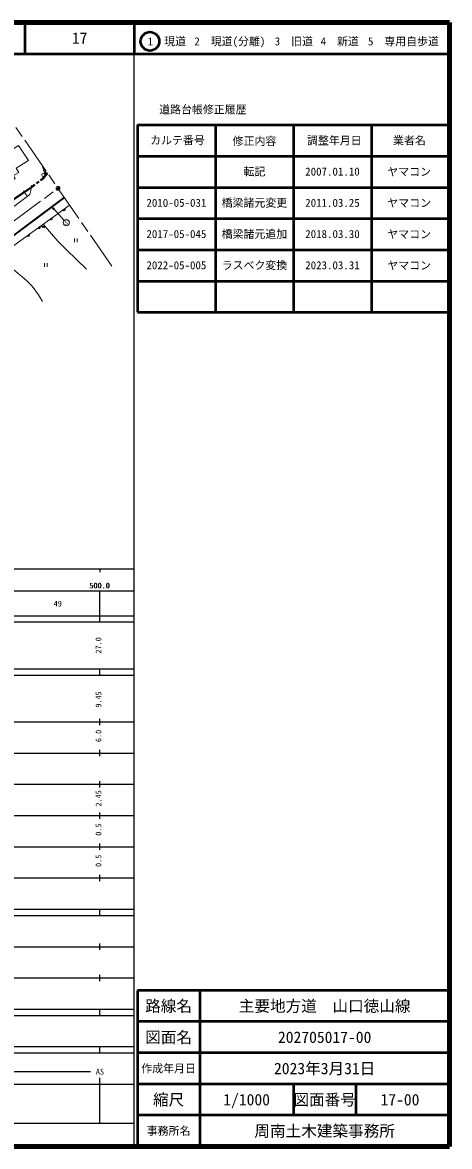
# Model space of a CAD drawing. Units: millimetres, scale not verified. Extents: x 40000 to 680000, y 20000 to 380000.
# Drawn here: x 543189 to 680000, y 20000 to 380000 of the extents above; entities that cross this region are included whole.
import ezdxf
from ezdxf.enums import TextEntityAlignment as Align

# ---------------------------------------------------------------- set-up
doc = ezdxf.new("R2010")
doc.units = ezdxf.units.MM
doc.header["$LTSCALE"] = 1000
doc.header["$PDMODE"] = 32
doc.header["$PDSIZE"] = 500
doc.linetypes.add('CHAIN', pattern=[18.5, 12, -1.5, 3.5, -1.5])
for name, color, linetype, lineweight in [('M-BGD', 7, 'Continuous', 13), ('M-BMK', 2, 'CHAIN', 13), ('M-BMK-SRVR', 3, 'Continuous', 13), ('M-STR-HTXT', 7, 'Continuous', 13), ('M-STR-STRC', 7, 'Continuous', 13), ('M-TTL', 2, 'Continuous', 140), ('M-TTL-BAND', 7, 'Continuous', 25), ('M-TTL-FRAM', 2, 'Continuous', 50), ('M-TTL-LINE', 7, 'Continuous', 50)]:
    doc.layers.add(name, color=color, linetype=linetype, lineweight=lineweight)
doc.layers.add('M-OTRS', color=6, linetype='Continuous')
doc.layers.add('M-TTL-TXT', color=7, linetype='Continuous')
doc.styles.add('ＭＳ ゴシック', font='')
doc.styles.get('ＭＳ ゴシック').set_extended_font_data('MS Gothic')

msp = doc.modelspace()

# ---------------------------------------------------------------- hatches: boundary and pattern name
at = {"layer": 'M-STR-HTXT'}
msp.add_hatch(color=256, dxfattribs=at).paths.add_polyline_path([(553086, 320123, -0.41421), (552849, 320385, -0.41421), (553111, 320622, -1)])

# ---------------------------------------------------------------- linework, layer by layer
at = {"layer": 'M-BGD'}
for p, q in [((550498, 331198), (549504, 334212)), ((549707, 330226), (551086, 331923)), ((549953, 329972), (551294, 331623)), ((550722, 331475), (550108, 333338)), ((546170, 327534), (545988, 327773)), ((546170, 327534), (547063, 328214)), ((546382, 327256), (547292, 327948)), ((547541, 328577), (548336, 329183)), ((547769, 328311), (548565, 328917)), ((548814, 329546), (549707, 330226)), ((549042, 329280), (549953, 329972)), ((549953, 329972), (549707, 330226)), ((543695, 325840), (543527, 326089)), ((544791, 324306), (543879, 325542)), ((524888, 297408), (558134, 321354)), ((556836, 320419), (556032, 319840)), ((552722, 317456), (551918, 316877)), ((548802, 314632), (547998, 314053)), ((549346, 314709), (550346, 314709)), ((545416, 312193), (544612, 311614)), ((559900, 310839), (559900, 309639)), ((560700, 310839), (560700, 309639)), ((550287, 302965), (550287, 301765)), ((551087, 302965), (551087, 301765))]:
    msp.add_line(p, q, dxfattribs=at)
msp.add_lwpolyline([(530291, 333154), (541923, 340628), (545099, 335809), (541140, 333301), (541969, 331995), (540300, 330949), (540899, 329993), (534853, 326270)], close=True, dxfattribs=at)
for points in [[(530297, 320725), (531467, 317189), (532658, 315338), (539955, 320740), (545596, 324899), (546043, 326998)], [(546170, 327534), (545839, 327283), (531353, 317534)], [(531467, 317189), (546043, 326998), (546382, 327256)], [(549837, 315378), (554515, 310003), (557317, 307158), (563677, 301018)], [(535703, 305198), (539702, 301420), (544496, 297368), (546272, 295559), (548307, 292753), (549653, 290622)]]:
    msp.add_lwpolyline(points, dxfattribs=at)
for centre in [(549843, 331169), (549846, 314709)]:
    msp.add_circle(centre, 500, dxfattribs=at)
for centre in [(556377, 320209), (552263, 317246), (548343, 314422), (544956, 311983)]:
    msp.add_arc(centre, 505, 226.93488, 24.59307, dxfattribs=at)
at = {"layer": 'M-BMK'}
for p, q in [((571780, 301993), (540472, 347275)), ((494773, 282555), (554565, 326892))]:
    msp.add_line(p, q, dxfattribs=at)
at = {"layer": 'M-BMK-SRVR'}
msp.add_circle((554565, 326892), 600, dxfattribs=at)
at = {"layer": 'M-OTRS'}
msp.add_point((554565, 326892), dxfattribs=at)
msp.add_point((554565, 326892), dxfattribs=at)
at = {"layer": 'M-STR-HTXT'}
msp.add_line((553098, 320373), (556548, 316631), dxfattribs=at)
msp.add_circle((553098, 320373), 250, dxfattribs=at)
at = {"layer": 'M-STR-STRC'}
for p, q in [((518177, 295553), (556556, 324012)), ((518326, 295352), (556698, 323806))]:
    msp.add_line(p, q, dxfattribs=at)
msp.add_circle((557226, 315895), 1000, dxfattribs=at)
at = {"layer": 'M-TTL'}
for p, q in [((680000, 380000), (40000, 380000)), ((680000, 20000), (680000, 380000)), ((40000, 20000), (680000, 20000))]:
    msp.add_line(p, q, dxfattribs=at)
at = {"layer": 'M-TTL-BAND'}
for p, q in [((579000, 20000), (579000, 370000)), ((40000, 205000), (579000, 205000)), ((568000, 205000), (568000, 204000)), ((68000, 198000), (579000, 198000)), ((568000, 188000), (568000, 198000)), ((40000, 190000), (579000, 190000)), ((40000, 188000), (579000, 188000)), ((40000, 173000), (579000, 173000)), ((568000, 171000), (568000, 173000)), ((40000, 171000), (579000, 171000)), ((40000, 156000), (579000, 156000)), ((568000, 155000), (568000, 157000)), ((46000, 146000), (579000, 146000)), ((568000, 145000), (568000, 147000)), ((568000, 135000), (568000, 137000)), ((52000, 136000), (579000, 136000)), ((46000, 126000), (579000, 126000)), ((568000, 125000), (568000, 127000)), ((52000, 116000), (579000, 116000)), ((568000, 115000), (568000, 117000)), ((46000, 106000), (579000, 106000)), ((568000, 105000), (568000, 107000)), ((40000, 96000), (579000, 96000)), ((40000, 94000), (579000, 94000)), ((568000, 94000), (568000, 96000)), ((49000, 84000), (579000, 84000)), ((568000, 83000), (568000, 85000)), ((40000, 74000), (579000, 74000)), ((568000, 73000), (568000, 75000)), ((40000, 64000), (579000, 64000)), ((40000, 62000), (579000, 62000)), ((568000, 62000), (568000, 64000)), ((40000, 52000), (579000, 52000)), ((568000, 50000), (568000, 52000)), ((40000, 50000), (579000, 50000)), ((71000, 44000), (565000, 44000)), ((40000, 40000), (579000, 40000)), ((568000, 27500), (568000, 42000)), ((68000, 27500), (579000, 27500))]:
    msp.add_line(p, q, dxfattribs=at)
at = {"layer": 'M-TTL-FRAM'}
for p, q in [((580000, 347197), (580000, 287197)), ((580000, 347197), (680000, 347197)), ((580000, 287197), (680000, 287197)), ((680000, 70000), (580000, 70000)), ((580000, 70000), (580000, 20000))]:
    msp.add_line(p, q, dxfattribs=at)
at = {"layer": 'M-TTL-LINE'}
for p, q in [((543997, 380000), (543997, 370000)), ((579000, 380000), (579000, 370000)), ((40000, 370000), (680000, 370000)), ((605000, 347197), (605000, 287197)), ((630000, 347197), (630000, 287197)), ((655000, 347197), (655000, 287197)), ((580000, 337197), (680000, 337197)), ((580000, 327197), (680000, 327197)), ((580000, 317197), (680000, 317197)), ((580000, 307197), (680000, 307197)), ((580000, 297197), (680000, 297197)), ((600000, 70000), (600000, 20000)), ((680000, 60000), (580000, 60000)), ((680000, 50000), (580000, 50000)), ((680000, 40000), (580000, 40000)), ((630000, 40000), (630000, 30000)), ((650000, 40000), (650000, 30000)), ((680000, 30000), (580000, 30000))]:
    msp.add_line(p, q, dxfattribs=at)
msp.add_circle((584031, 373958), 3000, dxfattribs=at)

# ---------------------------------------------------------------- texts
at = {"layer": 'M-STR-STRC', "style": 'ＭＳ ゴシック'}
msp.add_text('S', height=1320, dxfattribs=at).set_placement((557226, 315895), align=Align.MIDDLE_CENTER)
at = {"layer": 'M-TTL-BAND', "style": 'ＭＳ ゴシック'}
for s, p in [('500.0', (567844, 198195)), ('500.0', (568000, 198195)), ('49', (554500, 192405)), ('AS', (568000, 42500))]:
    msp.add_text(s, height=1833, dxfattribs=at).set_placement(p, align=Align.BOTTOM_CENTER)
for s, p in [('27.0', (569000, 180500)), ('9.45', (569000, 163174)), ('6.0', (569000, 151500)), ('2.45', (569000, 131500)), ('0.5', (569000, 121500)), ('0.5', (569000, 111500))]:
    msp.add_text(s, height=1833, rotation=90, dxfattribs=at).set_placement(p, align=Align.BOTTOM_CENTER)
at = {"layer": 'M-TTL-TXT', "style": 'ＭＳ ゴシック'}
for s, height, p in [('17', 3666, (561497, 375000)), ('1\u3000現道', 2566, (589448, 373958)), ('2\u3000現道(分離)', 2566, (609619, 373958)), ('3\u3000旧道', 2566, (630121, 373958)), ('4\u3000新道', 2566, (644824, 373958)), ('5\u3000専用自歩道', 2566, (665228, 373958)), ('道路台帳修正履歴', 2566, (600968, 352113)), ('カルテ番号', 2566, (592839, 342277)), ('修正内容', 2566, (617509, 342023)), ('調整年月日', 2566, (643089, 342197)), ('業者名', 2566, (667134, 342197)), ('転記', 2566, (617500, 332245)), ('2007.01.10', 2566, (642500, 332245)), ('ヤマコン', 2566, (667077, 332189)), ('2010-05-031', 2566, (592500, 322245)), ('橋梁諸元変更', 2566, (617500, 322245)), ('2011.03.25', 2566, (642500, 322245)), ('ヤマコン', 2566, (667077, 322189)), ('2017-05-045', 2566, (592500, 312245)), ('橋梁諸元追加', 2566, (617500, 312245)), ('2018.03.30', 2566, (642500, 312245)), ('ヤマコン', 2566, (667077, 312189)), ('2022-05-005', 2566, (592500, 302245)), ('ラスベク変換', 2566, (617500, 302245)), ('2023.03.31', 2566, (642500, 302245)), ('ヤマコン', 2566, (667077, 302189)), ('路線名', 3666, (590000, 65000)), ('路線名', 3666, (590000, 65000)), ('主要地方道\u3000山口徳山線', 3666, (640000, 65000)), ('図面名', 3666, (590000, 55000)), ('図面名', 3666, (590000, 55000)), ('202705017-00', 3666, (640000, 55000)), ('2023年3月31日', 3666, (640000, 45000)), ('作成年月日', 2566, (590000, 45000)), ('作成年月日', 2566, (590000, 45000)), ('縮尺', 3666, (590000, 35000)), ('縮尺', 3666, (590000, 35000)), ('1/1000', 3666, (615000, 35000)), ('図面番号', 3666, (640000, 35000)), ('図面番号', 3666, (640000, 35000)), ('17-00', 3666, (664125, 35000)), ('事務所名', 2566, (590000, 25000)), ('事務所名', 2566, (590000, 25000)), ('周南土木建築事務所', 3666, (640000, 25000))]:
    msp.add_text(s, height=height, dxfattribs=at).set_placement(p, align=Align.MIDDLE_CENTER)

doc.saveas('drawing.dxf')
